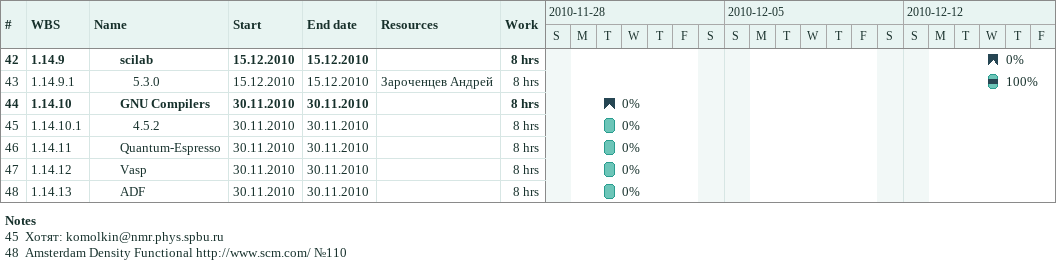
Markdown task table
| ID | WBS | Task | Start | Finish | Resources | % complete | Work (h) |
|---|---|---|---|---|---|---|---|
| 42 | 1.14.9 | **scilab** | 2010-12-15 | 2010-12-15 |  | 0 | 8 |
| 43 | 1.14.9.1 | 5.3.0 | 2010-12-15 | 2010-12-15 | Зароченцев Андрей | 100 | 8 |
| 44 | 1.14.10 | **GNU Compilers** | 2010-11-30 | 2010-11-30 |  | 0 | 8 |
| 45 | 1.14.10.1 | 4.5.2 | 2010-11-30 | 2010-11-30 |  | 0 | 8 |
| 46 | 1.14.11 | Quantum-Espresso | 2010-11-30 | 2010-11-30 |  | 0 | 8 |
| 47 | 1.14.12 | Vasp | 2010-11-30 | 2010-11-30 |  | 0 | 8 |
| 48 | 1.14.13 | ADF | 2010-11-30 | 2010-11-30 |  | 0 | 8 |

Notes
- 45: Хотят: komolkin@nmr.phys.spbu.ru
- 48: Amsterdam Density Functional http://www.scm.com/ №110
